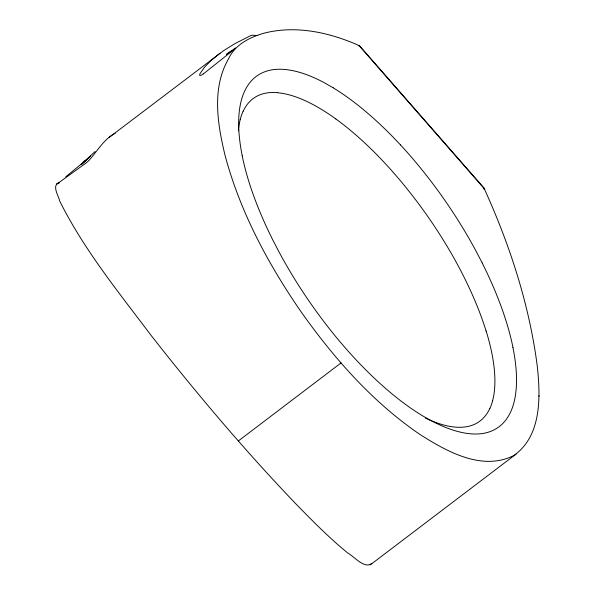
<?xml version="1.0" encoding="UTF-8"?>
<svg xmlns="http://www.w3.org/2000/svg" width="595" height="595" viewBox="0 0 595 595"><rect width="100%" height="100%" fill="white"/><g stroke="black" fill="none" stroke-linecap="round" stroke-linejoin="round"><path stroke-width="0.89" d="M483.728 189.046L483.884 187.849L359.611 45.83C330.173 32.561 296.295 24.983 264.381 33.089C249.989 37.069 235.077 44.558 228.539 58.823C211.456 88.32 217.584 124.6 225.215 156.009C240.261 211.991 268.01 263.816 300.765 311.341C333.535 357.781 371.853 401.342 418.902 433.762C445.945 451.099 482.039 471.768 514.095 455.383C541.911 435.473 540.602 396.106 537.173 365.36C529.111 303.837 509.558 244.158 483.884 187.849M371.369 563.629C364.378 569.088 353.817 556.184 347.889 553.112C329.481 538.103 312.739 521.19 296.191 504.196C244.857 450.623 196.938 393.853 151.167 335.491C118.643 292.264 84.014 249.744 59.738 201.132C58.912 196.424 51.631 185.729 58.563 183.037M95.096 151.502L81.27 164.599L90.462 156.091L80.935 164.651L85.881 160.233L65.755 176.827M233.969 49.556L203.438 73.847M115.229 133.228C103.493 139.297 97.275 151.494 88.536 160.843A7.4 0.848 -39.1 0 1 85.97 163.06L57.246 183.803M109.22 137.356L223.75 50.553L235.308 43.42L249.417 36.258L252.049 35.172L257.732 35.633M238.342 440.954L341.039 362.943M370.179 564.945L516.103 454.097M220.001 53.208L211.285 60.318L204.621 67.086L199.846 73.951L199.682 75.513L201.333 75.156A7.4 0.855 -38.7 0 0 203.468 73.81M234.222 48.961L226.234 54.532L232.34 50.285M59.009 182.97L59.47 182.933M359.611 45.83L358.644 45.756M430.527 420.368L421.989 415.474A210.407 82.251 55.4 0 1 350.239 353.467A205.721 80.422 55.4 0 1 337.001 338.153A210.407 82.251 55.4 0 1 279.196 252.265L272.964 240.298A216.178 84.505 55.4 0 1 242.195 155.764M333.178 87.792L324.639 82.898A216.178 84.505 55.4 0 0 270.301 70.173A220.195 86.074 55.4 0 0 244.679 91.057A219.406 85.769 55.4 0 0 242.247 155.801M358.911 45.436L484.523 188.987M482.203 262.968L475.993 251.001A210.407 82.251 55.4 0 0 418.159 165.135A205.721 80.422 55.4 0 0 400.457 144.875M234.088 49.162A46.871 3.83 -38.7 0 1 235.672 47.92M482.181 262.96A216.178 84.505 55.4 0 1 512.972 347.502M512.927 347.465A219.406 85.769 55.4 0 1 510.503 412.223A220.195 86.074 55.4 0 1 484.865 433.086A216.178 84.505 55.4 0 1 430.512 420.323M333.185 87.822A210.407 82.251 55.4 0 1 400.457 144.897M56.443 184.093A46.871 3.927 -38.2 0 1 57.953 182.992M538.713 396.203A46.871 20.334 -44 0 1 539.286 395.727M335.84 118.955A199.437 76.815 55.3 0 1 449.954 251.127A197.138 75.929 55.3 0 1 486.085 331.051M489.782 408.549A193.13 74.39 55.3 0 1 455.398 427.121A197.138 75.929 55.3 0 1 425.395 418.047M486.137 330.991A193.13 74.39 55.3 0 1 492.72 400.234M492.727 400.353A189.128 72.843 55.3 0 1 489.819 408.594M238.387 130.84A193.13 74.39 55.3 0 1 240.246 119.528M243.184 111.206A193.13 74.39 55.3 0 1 277.567 92.634M240.209 119.483A189.128 72.843 55.3 0 1 243.124 111.243M277.56 92.746A197.138 75.929 55.3 0 1 335.84 118.948"/></g></svg>
